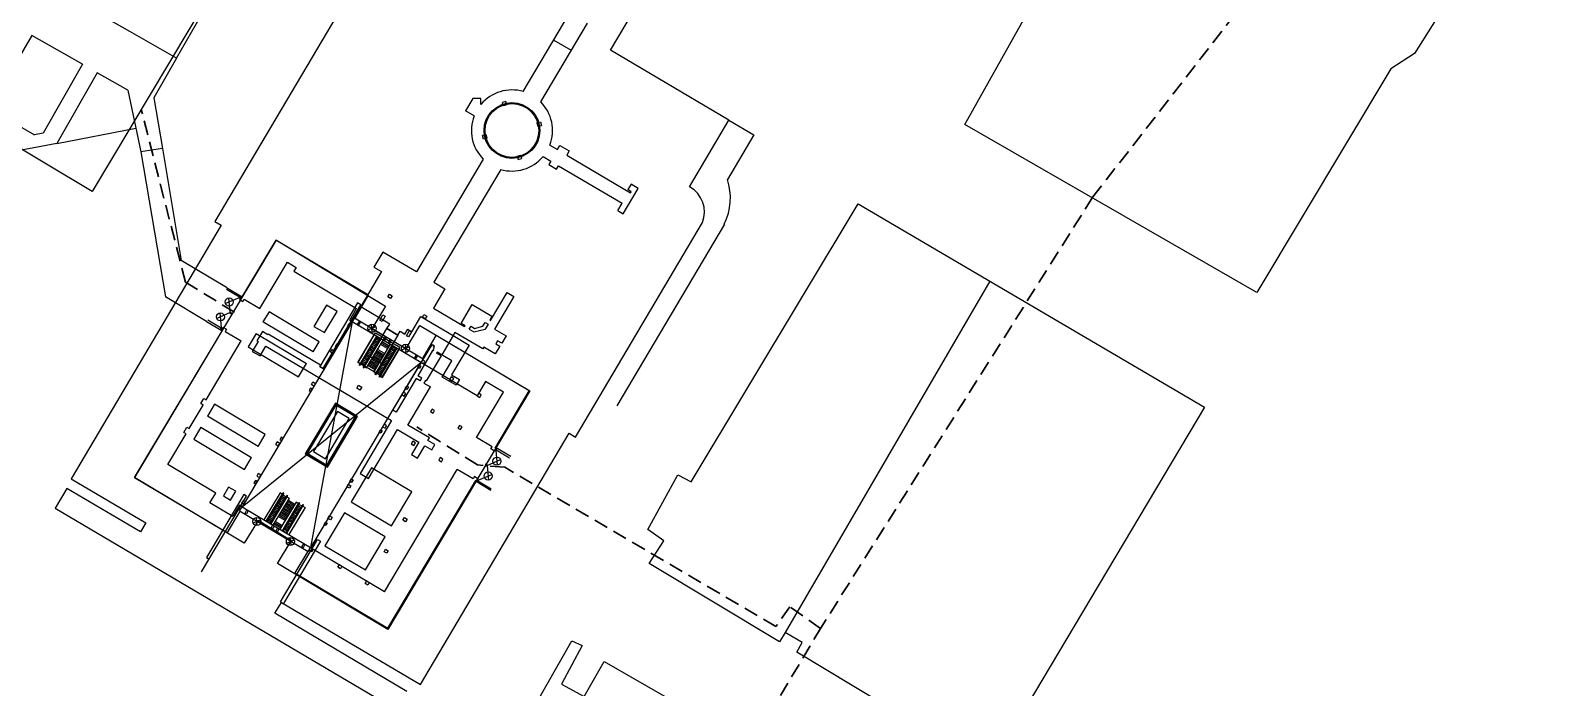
# Model space of a CAD drawing. Header units: inches. Extents: x 2320 to 12644, y -1199 to 8127.
# Drawn here: x 8343 to 10009, y 3852 to 4578 of the extents above; entities that cross this region are included whole.
import ezdxf

# ---------------------------------------------------------------- set-up
doc = ezdxf.new("R2010")
doc.units = ezdxf.units.IN
doc.header["$LTSCALE"] = 32
doc.header["$MEASUREMENT"] = 0
doc.linetypes.add('DASHED', pattern=[0.75, 0.5, -0.25])
for name, color, linetype in [('Buildings', 1, 'Continuous'), ('Floor Plan', 4, 'Continuous'), ('Underground', 3, 'Continuous')]:
    doc.layers.add(name, color=color, linetype=linetype)
doc.layers.add('Pathways', color=30, linetype='DASHED', lineweight=30)

msp = doc.modelspace()

# ---------------------------------------------------------------- linework, layer by layer
at = {"layer": 'Buildings'}
for p, q in [((8565.8, 4659.5), (8411.1, 4400.3)), ((9925.7, 4641.1), (9870.1, 4552.5)), ((9374.1, 4474.3), (9450.5, 4611)), ((8411.1, 4400.3), (8155.7, 4552.8)), ((9870.1, 4552.5), (9844.2, 4535.7)), ((9844.2, 4535.7), (9696.3, 4288.7)), ((9696.3, 4288.7), (9374.1, 4474.3)), ((9071.9, 4079.3), (9256.2, 4386.5)), ((9256.2, 4386.5), (9638.6, 4162.1)), ((8457.5, 4084.4), (8614.2, 4346.4)), ((8614.2, 4346.4), (8734.6, 4273.7)), ((9401.4, 4301.3), (9175.7, 3912.9)), ((8734.6, 4273.7), (8719.5, 4248.6)), ((8719.5, 4248.6), (8757.6, 4226.8)), ((8757.6, 4226.8), (8772.7, 4252.1)), ((8772.7, 4252.1), (8894, 4179.9)), ((8894, 4179.9), (8737.1, 3916.3)), ((9638.6, 4162.1), (9401.6, 3763.4)), ((8578.7, 4011.8), (8457.5, 4084.4)), ((9024.2, 4026.7), (9057.3, 4087.3)), ((9057.3, 4087.3), (9071.9, 4079.3)), ((8594.1, 4036.7), (8578.7, 4011.8)), ((8630.5, 4014.1), (8594.1, 4036.7)), ((9041.8, 4014.1), (9024.2, 4026.7)), ((8615.5, 3989.1), (8630.5, 4014.1)), ((9025.5, 3989.1), (9041.8, 4014.1)), ((8737.1, 3916.3), (8615.5, 3989.1)), ((9169.5, 3902.6), (9025.5, 3989.1)), ((9175.7, 3912.9), (9169.5, 3902.6)), ((9194.4, 3902), (9175.7, 3912.9)), ((9188.5, 3891.2), (9194.4, 3902)), ((9401.6, 3763.4), (9188.5, 3891.2))]:
    msp.add_line(p, q, dxfattribs=at)
msp.add_lwpolyline([(9128.3, 3793.4), (8888.8, 3393.5), (8751.9, 3475.4), (8823.6, 3595.3), (8778, 3622.6), (8799.6, 3662.6), (8847.4, 3636.7), (8866, 3671), (8822.4, 3696.9), (8940.2, 3903.8), (8951.5, 3898.8), (8928.9, 3856.1), (8954, 3842.3), (8976.1, 3880.8)], close=True, dxfattribs=at)
at = {"layer": 'Floor Plan'}
for p, q in [((8504, 4547.4), (8564.9, 4654)), ((8452.4, 4576.9), (8386.8, 4614.5)), ((8344.4, 4572.6), (8326.1, 4540.7)), ((8400.2, 4540.7), (8344.4, 4572.6)), ((8504, 4547.4), (8452.4, 4576.9)), ((8206.4, 4543.5), (8347.2, 4462.9)), ((8400.2, 4540.7), (8356.7, 4464.7)), ((8504, 4547.4), (8479, 4503.7)), ((8416.6, 4531.3), (8372, 4453.3)), ((8450.3, 4512), (8416.6, 4531.3)), ((8450.3, 4512), (8464.8, 4443.9)), ((8479, 4503.7), (8488.4, 4447.8)), ((8372, 4453.3), (8459.2, 4470)), ((8372, 4453.3), (8334.9, 4446.2)), ((8356.7, 4464.7), (8347.2, 4462.9)), ((8488.4, 4447.8), (8464.8, 4443.9)), ((8464.8, 4443.9), (8491.7, 4283.7)), ((8488.4, 4447.8), (8509.2, 4323.8)), ((8613.5, 4346.4), (8575.8, 4283)), ((8715.9, 4285.5), (8613.5, 4346.4)), ((8559.3, 4294), (8509.2, 4323.8)), ((8596.1, 4270.8), (8626.6, 4322)), ((8626.6, 4322), (8636.1, 4316.4)), ((8636.1, 4316.4), (8633.6, 4312.2)), ((8633.6, 4312.2), (8702.8, 4271)), ((8537.1, 4256.7), (8491.7, 4283.7)), ((8573.1, 4282.8), (8558.1, 4276.3)), ((8573.5, 4283.4), (8559, 4292.1)), ((8559.3, 4294), (8576.3, 4283.9)), ((8563.3, 4266.4), (8561.8, 4282.6)), ((8573.9, 4284.1), (8573.1, 4282.8)), ((8573.1, 4282.8), (8574.1, 4282.2)), ((8574.1, 4282.2), (8573.5, 4281)), ((8573.9, 4284.1), (8575.8, 4283)), ((8701.4, 4261), (8715.9, 4285.5)), ((8563.3, 4266.4), (8548.4, 4259.9)), ((8553.6, 4249.9), (8552.1, 4266.2)), ((8573.5, 4281), (8577.3, 4278.8)), ((8577.3, 4278.8), (8578.7, 4281.2)), ((8578.7, 4281.2), (8596.1, 4270.8)), ((8695.1, 4258.1), (8702.8, 4271)), ((8537.1, 4256.7), (8554.1, 4246.6)), ((8553.2, 4249.2), (8538.6, 4257.9)), ((8552.8, 4248.5), (8553.6, 4249.9)), ((8552.8, 4248.5), (8554.6, 4247.5)), ((8553.6, 4249.9), (8554.6, 4249.3)), ((8554.6, 4249.3), (8555.2, 4250.4)), ((8555.2, 4250.4), (8559, 4248.2)), ((8698, 4256.4), (8576.3, 4051.9)), ((8698, 4256.4), (8651.9, 4006.9)), ((8694.4, 4254.5), (8692.8, 4251.7)), ((8692.8, 4251.7), (8694.6, 4250.6)), ((8696.2, 4253.4), (8694.4, 4254.5)), ((8694.6, 4250.6), (8696.2, 4253.4)), ((8698, 4256.4), (8695.1, 4258.1)), ((8696.9, 4261), (8699.7, 4259.3)), ((8700.4, 4260.5), (8698, 4256.4)), ((8773.6, 4211.4), (8698, 4256.4)), ((8700.4, 4260.5), (8776.1, 4215.5)), ((8702, 4260.7), (8701.4, 4261)), ((8701.5, 4259.8), (8702, 4260.7)), ((8705.6, 4256.6), (8703.5, 4253.1)), ((8703.5, 4253.1), (8705, 4252.3)), ((8705, 4252.3), (8707.1, 4255.7)), ((8707.1, 4255.7), (8705.6, 4256.6)), ((8723.8, 4250.8), (8715.6, 4247.2)), ((8720.1, 4244.5), (8719.3, 4253.5)), ((8554.6, 4247.5), (8457.5, 4084.4)), ((8536.7, 4170.1), (8575.4, 4235.2)), ((8559, 4248.2), (8557.6, 4245.7)), ((8557.6, 4245.7), (8575.4, 4235.2)), ((8704, 4211.3), (8722.3, 4242)), ((8724.8, 4240.5), (8705.7, 4208.4)), ((8706.3, 4208), (8725.4, 4240.1)), ((8710, 4205.9), (8729.1, 4237.9)), ((8710.6, 4205.5), (8729.7, 4237.6)), ((8711.4, 4206.8), (8729.7, 4237.6)), ((8713.8, 4205.4), (8732.1, 4236.1)), ((8721.1, 4232.9), (8724.8, 4230.7)), ((8722, 4234.4), (8725.7, 4232.2)), ((8723, 4235.9), (8726.6, 4233.8)), ((8723.9, 4237.5), (8727.5, 4235.3)), ((8724.8, 4239), (8728.4, 4236.8)), ((8737.9, 4228), (8730, 4232.6)), ((8738.7, 4229.3), (8730.9, 4234)), ((8734.1, 4239.6), (8732, 4236.2)), ((8732, 4236.2), (8733.5, 4235.3)), ((8733.5, 4235.3), (8735.6, 4238.7)), ((8735.6, 4238.7), (8734.1, 4239.6)), ((8739.5, 4236.4), (8737.5, 4232.9)), ((8737.5, 4232.9), (8739, 4232.1)), ((8739, 4232.1), (8741, 4235.5)), ((8741, 4235.5), (8739.5, 4236.4)), ((8776.1, 4216.6), (8790.6, 4241)), ((8893.2, 4179.9), (8790.6, 4241)), ((8674, 4222.6), (8675.7, 4225.5)), ((8676.9, 4220.9), (8674, 4222.6)), ((8675.7, 4225.5), (8678.6, 4223.8)), ((8678.6, 4223.8), (8676.9, 4220.9)), ((8680.7, 4231.4), (8679.1, 4228.7)), ((8679.1, 4228.7), (8680.9, 4227.6)), ((8682.5, 4230.4), (8680.7, 4231.4)), ((8680.9, 4227.6), (8682.5, 4230.4)), ((8711.1, 4216), (8714.7, 4213.8)), ((8712, 4217.5), (8715.6, 4215.3)), ((8712.9, 4219), (8716.5, 4216.9)), ((8713.8, 4220.6), (8717.4, 4218.4)), ((8714.7, 4222.1), (8718.4, 4219.9)), ((8715.6, 4223.6), (8719.3, 4221.5)), ((8716.6, 4225.2), (8720.2, 4223)), ((8717.5, 4226.7), (8721.1, 4224.5)), ((8718.4, 4228.2), (8722, 4226.1)), ((8719.3, 4229.8), (8722.9, 4227.6)), ((8720.2, 4231.3), (8723.8, 4229.2)), ((8728, 4211.4), (8720.2, 4216.1)), ((8728.8, 4212.8), (8721, 4217.4)), ((8721.7, 4200.7), (8740, 4231.5)), ((8729.6, 4214.2), (8721.8, 4218.8)), ((8730.5, 4215.5), (8722.6, 4220.2)), ((8723.2, 4198), (8742.3, 4230)), ((8731.3, 4216.9), (8723.5, 4221.6)), ((8723.9, 4197.6), (8743, 4229.7)), ((8724, 4199.3), (8742.3, 4230)), ((8732.1, 4218.3), (8724.3, 4223)), ((8732.9, 4219.7), (8725.1, 4224.3)), ((8733.8, 4221.1), (8725.9, 4225.7)), ((8727.5, 4195.4), (8746.6, 4227.5)), ((8747.3, 4227.1), (8728.2, 4195)), ((8737, 4226.6), (8729.2, 4231.2)), ((8731.5, 4194.9), (8749.8, 4225.6)), ((8738.7, 4214.1), (8735, 4216.3)), ((8739.6, 4215.6), (8735.9, 4217.8)), ((8740.5, 4217.2), (8736.9, 4219.3)), ((8741.4, 4218.7), (8737.8, 4220.9)), ((8742.3, 4220.2), (8738.7, 4222.4)), ((8743.2, 4221.8), (8739.6, 4223.9)), ((8744.2, 4223.3), (8740.5, 4225.5)), ((8745.1, 4224.9), (8741.4, 4227)), ((8746, 4226.4), (8742.3, 4228.6)), ((8752.7, 4225.2), (8760.9, 4228.7)), ((8756.4, 4231.4), (8757.2, 4222.5)), ((8768.3, 4219.2), (8766.3, 4215.8)), ((8766.3, 4215.8), (8767.7, 4214.9)), ((8767.7, 4214.9), (8769.8, 4218.4)), ((8769.8, 4218.4), (8768.3, 4219.2)), ((8776.1, 4215.5), (8773.6, 4211.4)), ((8775, 4216.1), (8775.5, 4216.9)), ((8775.5, 4216.9), (8776.1, 4216.6)), ((8576.3, 4051.9), (8773.6, 4211.4)), ((8773.6, 4211.4), (8651.7, 4006.6)), ((8706.5, 4209.8), (8704, 4211.3)), ((8706.3, 4208), (8705.7, 4208.4)), ((8707.4, 4209.8), (8711, 4207.6)), ((8708.3, 4211.3), (8712, 4209.2)), ((8709.2, 4212.9), (8712.9, 4210.7)), ((8710, 4205.9), (8710.6, 4205.5)), ((8710.1, 4214.4), (8713.8, 4212.3)), ((8711.4, 4206.8), (8713.8, 4205.4)), ((8723.1, 4203.1), (8715.2, 4207.8)), ((8723.9, 4204.5), (8716.1, 4209.2)), ((8724.7, 4205.9), (8716.9, 4210.5)), ((8725.5, 4207.3), (8717.7, 4211.9)), ((8726.4, 4208.6), (8718.5, 4213.3)), ((8727.2, 4210), (8719.4, 4214.7)), ((8724, 4199.3), (8721.7, 4200.7)), ((8728.6, 4197.2), (8725, 4199.4)), ((8729.5, 4198.7), (8725.9, 4200.9)), ((8730.4, 4200.3), (8726.8, 4202.4)), ((8731.3, 4201.8), (8727.7, 4204)), ((8732.3, 4203.3), (8728.6, 4205.5)), ((8733.2, 4204.9), (8729.5, 4207)), ((8734.1, 4206.4), (8730.5, 4208.6)), ((8735, 4207.9), (8731.4, 4210.1)), ((8735.9, 4209.5), (8732.3, 4211.7)), ((8736.8, 4211), (8733.2, 4213.2)), ((8737.7, 4212.6), (8734.1, 4214.7)), ((8770.2, 4205.6), (8771.8, 4208.4)), ((8772, 4204.5), (8770.2, 4205.6)), ((8771.8, 4208.4), (8773.6, 4207.3)), ((8773.6, 4207.3), (8772, 4204.5)), ((8835.7, 4174.5), (8773.6, 4211.4)), ((8773.6, 4211.4), (8776.5, 4209.7)), ((8778.2, 4212.6), (8775.4, 4214.3)), ((8776.5, 4209.7), (8778.2, 4212.6)), ((8651.9, 4183.1), (8650.3, 4180.3)), ((8653.7, 4182), (8651.9, 4183.1)), ((8652.1, 4179.2), (8653.7, 4182)), ((8652.8, 4187.1), (8654.5, 4189.9)), ((8655.7, 4185.3), (8652.8, 4187.1)), ((8654.5, 4189.9), (8657.4, 4188.2)), ((8657.4, 4188.2), (8655.7, 4185.3)), ((8723.9, 4197.6), (8723.2, 4198)), ((8727.5, 4195.4), (8728.2, 4195)), ((8729, 4196.4), (8731.5, 4194.9)), ((8756.5, 4182.6), (8758.1, 4185.3)), ((8758.3, 4181.5), (8756.5, 4182.6)), ((8758.1, 4185.3), (8759.9, 4184.3)), ((8759.9, 4184.3), (8758.3, 4181.5)), ((8807.1, 4195.4), (8805.4, 4192.5)), ((8805.4, 4192.5), (8808.3, 4190.8)), ((8810, 4193.7), (8807.1, 4195.4)), ((8808.3, 4190.8), (8810, 4193.7)), ((8845.1, 4190.2), (8835.7, 4174.5)), ((8864.8, 4178.5), (8845.1, 4190.2)), ((8530.7, 4165.9), (8534.1, 4171.6)), ((8533.5, 4164.3), (8530.7, 4165.9)), ((8534.1, 4171.6), (8536.7, 4170.1)), ((8650.3, 4180.3), (8652.1, 4179.2)), ((8754.2, 4178.7), (8752.5, 4175.9)), ((8752.5, 4175.9), (8755.4, 4174.2)), ((8757.1, 4177), (8754.2, 4178.7)), ((8755.4, 4174.2), (8757.1, 4177)), ((8837.4, 4177.4), (8835.7, 4174.5)), ((8835.7, 4174.5), (8838.6, 4172.8)), ((8840.3, 4175.6), (8837.4, 4177.4)), ((8838.6, 4172.8), (8840.3, 4175.6)), ((8855.5, 4116.5), (8893.2, 4179.9)), ((8855.6, 4163.1), (8864.8, 4178.5)), ((8518.1, 4138.3), (8533.5, 4164.3)), ((8786, 4159.8), (8784.2, 4157)), ((8784.2, 4157), (8787.1, 4155.3)), ((8788.8, 4158.1), (8786, 4159.8)), ((8787.1, 4155.3), (8788.8, 4158.1)), ((8835.1, 4128.6), (8855.6, 4163.1)), ((8494.5, 4098.6), (8514.7, 4132.5)), ((8512, 4134.1), (8515.4, 4139.9)), ((8514.7, 4132.5), (8512, 4134.1)), ((8515.4, 4139.9), (8518.1, 4138.3)), ((8727.7, 4134.2), (8729.3, 4137)), ((8729.5, 4133.2), (8727.7, 4134.2)), ((8729.3, 4137), (8731.1, 4135.9)), ((8731.1, 4135.9), (8729.5, 4133.2)), ((8733, 4143.2), (8731.3, 4140.3)), ((8731.3, 4140.3), (8734.2, 4138.6)), ((8735.9, 4141.5), (8733, 4143.2)), ((8734.2, 4138.6), (8735.9, 4141.5)), ((8816.2, 4141.8), (8814.5, 4138.9)), ((8814.5, 4138.9), (8817.4, 4137.2)), ((8819.1, 4140.1), (8816.2, 4141.8)), ((8817.4, 4137.2), (8819.1, 4140.1)), ((8615.1, 4123.6), (8613.4, 4120.8)), ((8613.4, 4120.8), (8616.3, 4119.1)), ((8618, 4121.9), (8615.1, 4123.6)), ((8616.3, 4119.1), (8618, 4121.9)), ((8619.6, 4128.8), (8618, 4126)), ((8618, 4126), (8619.8, 4125)), ((8621.4, 4127.7), (8619.6, 4128.8)), ((8619.8, 4125), (8621.4, 4127.7)), ((8764.8, 4124.3), (8763.1, 4121.4)), ((8763.1, 4121.4), (8766, 4119.7)), ((8767.7, 4122.6), (8764.8, 4124.3)), ((8766, 4119.7), (8767.7, 4122.6)), ((8852.5, 4118.3), (8835.1, 4128.6)), ((8851, 4115.8), (8852.5, 4118.3)), ((8854.8, 4113.5), (8851, 4115.8)), ((8857.3, 4115.4), (8855.5, 4116.5)), ((8873, 4107.3), (8856, 4117.4)), ((8857.3, 4115.4), (8856.5, 4114.1)), ((8547.4, 4067.1), (8494.5, 4098.6)), ((8795.1, 4106.3), (8793.4, 4103.4)), ((8793.4, 4103.4), (8796.3, 4101.7)), ((8798, 4104.6), (8795.1, 4106.3)), ((8796.3, 4101.7), (8798, 4104.6)), ((8846.8, 4097.6), (8861.7, 4104)), ((8855.5, 4114.7), (8854.8, 4113.5)), ((8856.5, 4114.1), (8855.5, 4114.7)), ((8856.5, 4114.1), (8858, 4097.8)), ((8856.9, 4114.8), (8871.5, 4106.1)), ((8457.5, 4084.4), (8559.9, 4023.4)), ((8594.3, 4088.7), (8592.6, 4085.8)), ((8592.6, 4085.8), (8595.5, 4084.1)), ((8597.2, 4087), (8594.3, 4088.7)), ((8595.5, 4084.1), (8597.2, 4087)), ((8695.4, 4079.9), (8697, 4082.7)), ((8719.3, 4095), (8696.8, 4057.2)), ((8697, 4082.7), (8698.8, 4081.6)), ((8698.8, 4081.6), (8697.2, 4078.9)), ((8763.8, 4068.5), (8719.3, 4095)), ((8733.5, 3958), (8813.9, 4093.1)), ((8831.4, 4082.8), (8813.9, 4093.1)), ((8832.8, 4085.2), (8831.4, 4082.8)), ((8836.6, 4082.9), (8832.8, 4085.2)), ((8836, 4081.8), (8836.6, 4082.9)), ((8837, 4081.2), (8836, 4081.8)), ((8837, 4081.2), (8852, 4087.7)), ((8846.8, 4097.6), (8848.3, 4081.4)), ((8540.9, 4056.2), (8547.4, 4067.1)), ((8591.2, 4081), (8589.5, 4078.3)), ((8589.5, 4078.3), (8591.3, 4077.2)), ((8593, 4080), (8591.2, 4081)), ((8591.3, 4077.2), (8593, 4080)), ((8618.3, 4067.4), (8600.5, 4037.5)), ((8603.1, 4036), (8621.7, 4067.3)), ((8622.3, 4066.9), (8603.7, 4035.6)), ((8620.9, 4065.9), (8618.3, 4067.4)), ((8621.3, 4065.1), (8624.9, 4062.9)), ((8622.3, 4066.9), (8621.7, 4067.3)), ((8691.9, 4074), (8693.6, 4076.9)), ((8694.8, 4072.3), (8691.9, 4074)), ((8693.6, 4076.9), (8696.5, 4075.2)), ((8696.5, 4075.2), (8694.8, 4072.3)), ((8697.2, 4078.9), (8695.4, 4079.9)), ((8737.2, 3917.8), (8834.3, 4080.9)), ((8741.3, 4030.7), (8763.8, 4068.5)), ((8850.8, 4070), (8833.8, 4080.1)), ((8836.1, 4079.9), (8834.3, 4080.9)), ((8836.1, 4079.9), (8837, 4081.2)), ((8836.6, 4080.5), (8851.1, 4071.9)), ((8566, 4041.2), (8540.9, 4056.2)), ((8571.7, 4050.8), (8566, 4041.2)), ((8573.4, 4053.6), (8571.7, 4050.8)), ((8571.7, 4050.8), (8574.6, 4049.1)), ((8576.3, 4051.9), (8573.4, 4053.6)), ((8573.7, 4047.6), (8576.3, 4051.9)), ((8576.2, 4055.9), (8577.8, 4058.6)), ((8578, 4054.8), (8576.2, 4055.9)), ((8576.3, 4051.9), (8733.7, 3958.3)), ((8577.8, 4058.6), (8579.6, 4057.6)), ((8579.6, 4057.6), (8578, 4054.8)), ((8579.6, 4044.9), (8581.6, 4048.4)), ((8581.6, 4048.4), (8583.1, 4047.5)), ((8626, 4064.7), (8607.3, 4033.4)), ((8626.6, 4064.3), (8608, 4033.1)), ((8625.8, 4063), (8608, 4033.1)), ((8628.2, 4061.5), (8610.4, 4031.6)), ((8612.1, 4049.7), (8615.7, 4047.5)), ((8613, 4051.3), (8616.7, 4049.1)), ((8613.9, 4052.8), (8617.6, 4050.6)), ((8614.9, 4054.3), (8618.5, 4052.2)), ((8615.8, 4055.9), (8619.4, 4053.7)), ((8616.7, 4057.4), (8620.3, 4055.2)), ((8617.6, 4058.9), (8621.2, 4056.8)), ((8636, 4056.9), (8618.2, 4027)), ((8618.5, 4060.5), (8622.1, 4058.3)), ((8619.4, 4062), (8623.1, 4059.8)), ((8620.3, 4063.5), (8624, 4061.4)), ((8639.2, 4056.8), (8620.6, 4025.5)), ((8638.4, 4055.5), (8620.6, 4025.5)), ((8628.9, 4044.8), (8621, 4049.5)), ((8639.9, 4056.4), (8621.3, 4025.2)), ((8629.7, 4046.2), (8621.8, 4050.9)), ((8630.5, 4047.6), (8622.7, 4052.3)), ((8631.3, 4049), (8623.5, 4053.6)), ((8632.1, 4050.4), (8624.3, 4055)), ((8643.5, 4054.3), (8624.9, 4023)), ((8633, 4051.7), (8625.1, 4056.4)), ((8625.6, 4022.6), (8644.2, 4053.9)), ((8625.8, 4063), (8628.2, 4061.5)), ((8626, 4064.7), (8626.6, 4064.3)), ((8633.8, 4053.1), (8626, 4057.8)), ((8634.6, 4054.5), (8626.8, 4059.2)), ((8645.9, 4051), (8628.1, 4021.1)), ((8638.8, 4046.3), (8635.2, 4048.5)), ((8638.4, 4055.5), (8636, 4056.9)), ((8639.7, 4047.9), (8636.1, 4050)), ((8640.6, 4049.4), (8637, 4051.6)), ((8641.5, 4050.9), (8637.9, 4053.1)), ((8642.5, 4052.5), (8638.8, 4054.6)), ((8639.9, 4056.4), (8639.2, 4056.8)), ((8643.4, 4052.5), (8645.9, 4051)), ((8643.5, 4054.3), (8644.2, 4053.9)), ((8696.8, 4057.2), (8741.3, 4030.7)), ((8573.7, 4046.5), (8559.9, 4023.4)), ((8573.7, 4047.6), (8649.3, 4002.6)), ((8574.3, 4046.1), (8573.7, 4046.5)), ((8574.8, 4047), (8574.3, 4046.1)), ((8581.1, 4044), (8579.6, 4044.9)), ((8583.1, 4047.5), (8581.1, 4044)), ((8596.8, 4037.4), (8588.5, 4033.8)), ((8593.1, 4031.1), (8592.2, 4040)), ((8603.9, 4035.9), (8607.5, 4033.7)), ((8604.8, 4037.4), (8608.4, 4035.3)), ((8605.7, 4039), (8609.3, 4036.8)), ((8606.6, 4040.5), (8610.3, 4038.3)), ((8607.5, 4042), (8611.2, 4039.9)), ((8608.4, 4043.6), (8612.1, 4041.4)), ((8609.4, 4045.1), (8613, 4042.9)), ((8610.3, 4046.6), (8613.9, 4044.5)), ((8611.2, 4048.2), (8614.8, 4046)), ((8619, 4028.3), (8611.2, 4032.9)), ((8619.8, 4029.7), (8612, 4034.3)), ((8620.6, 4031), (8612.8, 4035.7)), ((8623.9, 4036.6), (8616.1, 4041.2)), ((8624.7, 4037.9), (8616.9, 4042.6)), ((8625.6, 4039.3), (8617.7, 4044)), ((8626.4, 4040.7), (8618.6, 4045.4)), ((8627.2, 4042.1), (8619.4, 4046.7)), ((8628, 4043.5), (8620.2, 4048.1)), ((8629.6, 4030.9), (8626, 4033.1)), ((8630.6, 4032.5), (8626.9, 4034.7)), ((8631.5, 4034), (8627.8, 4036.2)), ((8632.4, 4035.6), (8628.8, 4037.7)), ((8633.3, 4037.1), (8629.7, 4039.3)), ((8634.2, 4038.6), (8630.6, 4040.8)), ((8635.1, 4040.2), (8631.5, 4042.3)), ((8636, 4041.7), (8632.4, 4043.9)), ((8637, 4043.2), (8633.3, 4045.4)), ((8637.9, 4044.8), (8634.2, 4046.9)), ((8667, 4032.2), (8668.6, 4035)), ((8668.8, 4031.1), (8667, 4032.2)), ((8689.5, 4045.3), (8667.8, 4008.8)), ((8668.6, 4035), (8670.4, 4033.9)), ((8670.4, 4033.9), (8668.8, 4031.1)), ((8671.1, 4039.1), (8672.8, 4042)), ((8674, 4037.4), (8671.1, 4039.1)), ((8672.8, 4042), (8675.7, 4040.3)), ((8675.7, 4040.3), (8674, 4037.4)), ((8734.1, 4018.7), (8689.5, 4045.3)), ((8753.9, 4037.1), (8755.6, 4040)), ((8756.8, 4035.4), (8753.9, 4037.1)), ((8755.6, 4040), (8758.5, 4038.3)), ((8758.5, 4038.3), (8756.8, 4035.4)), ((8608.1, 4027.9), (8610.1, 4031.4)), ((8609.6, 4027.1), (8608.1, 4027.9)), ((8611.6, 4030.5), (8609.6, 4027.1)), ((8610.1, 4031.4), (8611.6, 4030.5)), ((8613.5, 4024.7), (8615.6, 4028.1)), ((8615, 4023.8), (8613.5, 4024.7)), ((8617.1, 4027.3), (8615, 4023.8)), ((8615.6, 4028.1), (8617.1, 4027.3)), ((8625.1, 4023.3), (8621.4, 4025.4)), ((8626, 4024.8), (8622.3, 4027)), ((8626.9, 4026.3), (8623.3, 4028.5)), ((8627.8, 4027.9), (8624.2, 4030)), ((8628.7, 4029.4), (8625.1, 4031.6)), ((8625.6, 4011.7), (8633.9, 4015.3)), ((8629.3, 4018), (8630.2, 4009)), ((8712.4, 3982.2), (8734.1, 4018.7)), ((8648.4, 4002), (8634.6, 3978.9)), ((8642.3, 4007.6), (8644.4, 4011)), ((8643.8, 4006.7), (8642.3, 4007.6)), ((8645.8, 4010.1), (8643.8, 4006.7)), ((8644.4, 4011), (8645.8, 4010.1)), ((8648.3, 4003.2), (8647.8, 4002.4)), ((8647.8, 4002.4), (8648.4, 4002)), ((8649.3, 4002.6), (8651.9, 4006.9)), ((8653.1, 4002.3), (8650.2, 4004)), ((8651.9, 4006.9), (8654.8, 4005.2)), ((8654.8, 4005.2), (8653.1, 4002.3)), ((8655.3, 4012.5), (8653.6, 4009.8)), ((8653.6, 4009.8), (8655.4, 4008.7)), ((8657.1, 4011.5), (8655.3, 4012.5)), ((8655.4, 4008.7), (8657.1, 4011.5)), ((8667.8, 4008.8), (8712.4, 3982.2)), ((8733.1, 4002.2), (8734.8, 4005.1)), ((8736, 4000.5), (8733.1, 4002.2)), ((8734.8, 4005.1), (8737.7, 4003.4)), ((8737.7, 4003.4), (8736, 4000.5)), ((8682, 3985.1), (8683.7, 3988)), ((8684.8, 3983.4), (8682, 3985.1)), ((8683.7, 3988), (8686.5, 3986.3)), ((8686.5, 3986.3), (8684.8, 3983.4)), ((8634.6, 3978.9), (8737.2, 3917.8)), ((8712.2, 3967.1), (8714, 3970)), ((8715.1, 3965.4), (8712.2, 3967.1)), ((8714, 3970), (8716.8, 3968.3)), ((8716.8, 3968.3), (8715.1, 3965.4))]:
    msp.add_line(p, q, dxfattribs=at)
for points in [[(8563, 4265.9), (8563.5, 4266.8), (8565.4, 4265.6), (8564.9, 4264.8)], [(8667.4, 4244.3), (8681.4, 4267.8), (8669.7, 4274.7), (8655.7, 4251.2)], [(8670.6, 4095.8), (8703.9, 4151.8), (8679.3, 4166.5), (8645.9, 4110.5)], [(8670.3, 4096.9), (8702.8, 4151.5), (8679.5, 4165.4), (8647, 4110.8)], [(8670, 4098), (8701.7, 4151.2), (8679.8, 4164.3), (8648.1, 4111)], [(8668.3, 4105), (8694.7, 4149.5), (8681.6, 4157.3), (8655.1, 4112.8)], [(8846.5, 4097.2), (8847, 4098), (8845.1, 4099.1), (8844.6, 4098.3)], [(8563.5, 4059.3), (8569.3, 4069), (8561.5, 4073.7), (8555.7, 4064)]]:
    msp.add_lwpolyline(points, close=True, dxfattribs=at)
for points in [[(8655, 4223.1), (8661.6, 4234.3), (8606.1, 4267.4), (8599.4, 4256.2)], [(8655, 4223.1), (8599.4, 4256.2)], [(8591.8, 4243.4), (8583, 4228.6), (8638.5, 4195.5), (8647.3, 4210.3)], [(8591.8, 4243.4), (8647.3, 4210.3)], [(8594.2, 4118.6), (8602, 4131.7), (8546, 4165.1), (8538.2, 4151.9)], [(8594.2, 4118.6), (8538.2, 4151.9)], [(8530.9, 4139.7), (8523.1, 4126.6), (8579.1, 4093.2), (8586.9, 4106.4)], [(8530.9, 4139.7), (8586.9, 4106.4)]]:
    msp.add_lwpolyline(points, dxfattribs=at)
for centre in [(8562.2, 4278.1), (8552.5, 4261.7), (8719.7, 4249), (8756.8, 4226.9), (8857.6, 4102.3), (8847.9, 4085.9), (8592.7, 4035.6), (8629.7, 4013.5)]:
    msp.add_circle(centre, 4.48, dxfattribs=at)
at = {"layer": 'Pathways'}
for p, q in [((8513.9, 4300), (8465.1, 4490.8)), ((8568.1, 4266.8), (8513.9, 4300))]:
    msp.add_line(p, q, dxfattribs=at)
for points in [[(10008.5, 5241.7), (9948.3, 5136.3), (9974.6, 5041), (9862.2, 4848.4), (9775.3, 4728.8), (9515.4, 4394.3), (9214.8, 3917.6)], [(8198.4, 3310.4), (8337.1, 3226.7), (8378.5, 3294.4), (8426.8, 3264.3), (8543.4, 3233.6), (8638, 3184.1), (8665.6, 3177.8), (8678.2, 3176.5), (8699.5, 3177.8), (8727.1, 3184.1), (8747.1, 3192.8), (8772.2, 3211.7), (8793.5, 3239.2), (8842.4, 3212.9), (8871.3, 3261.8), (8899.5, 3390.3), (9214.8, 3917.6), (9181, 3941.4), (9165.5, 3919.5), (8866.2, 4095.6), (8836.1, 4098.1), (8769.1, 4140.1)]]:
    msp.add_lwpolyline(points, dxfattribs=at)
at = {"layer": 'Underground'}
for p, q in [((8742.1, 4698.1), (8546.3, 4367.1)), ((8982.9, 4556.3), (9038, 4649.5)), ((8886.7, 4510.7), (8938.1, 4597.6)), ((8905.9, 4499.3), (8957.4, 4586.2)), ((8920.3, 4567.5), (8939.6, 4556.2)), ((9113.7, 4478.9), (8982.9, 4556.3)), ((8831.2, 4502.8), (8823.1, 4489.3)), ((8839.9, 4503), (8831.2, 4502.8)), ((8840, 4496.5), (8839.9, 4503)), ((8867.4, 4499.8), (8863.6, 4498.7)), ((8864.6, 4494.9), (8863.6, 4498.7)), ((8868.5, 4495.9), (8867.4, 4499.8)), ((8832.4, 4483.8), (8823.1, 4489.3)), ((8850.5, 4487.2), (8851.3, 4486.5)), ((8868.5, 4495.9), (8864.6, 4494.9)), ((8845.6, 4479), (8846.6, 4478.6)), ((8901.8, 4476.2), (8905.7, 4477.2)), ((8901.8, 4476.2), (8902.7, 4472.3)), ((8902.7, 4472.3), (8906.7, 4473.3)), ((8905.7, 4477.2), (8906.7, 4473.3)), ((9070.2, 4405.4), (9113.7, 4478.9)), ((9113.7, 4478.9), (9141, 4462.7)), ((8845.8, 4462.9), (8841.8, 4462)), ((8842.8, 4458.1), (8841.8, 4462)), ((8846.7, 4459), (8842.8, 4458.1)), ((8846.7, 4459), (8845.8, 4462.9)), ((8898, 4448), (8897.2, 4448.7)), ((8902.9, 4456.2), (8901.8, 4456.7)), ((8916, 4451.5), (8924.6, 4446.5)), ((8924.6, 4446.5), (8927.2, 4451)), ((8927.2, 4451), (8937.3, 4445)), ((9141, 4462.7), (9112, 4413.6)), ((8842.5, 4436), (8768.8, 4311.3)), ((8880, 4439.3), (8883.9, 4440.4)), ((8880, 4439.3), (8881, 4435.5)), ((8881, 4435.5), (8884.9, 4436.5)), ((8883.9, 4440.4), (8884.9, 4436.5)), ((8908.5, 4438.8), (8917.1, 4433.7)), ((8917.1, 4433.7), (8914.8, 4430)), ((8937.3, 4445), (8934.7, 4440.5)), ((8934.7, 4440.5), (9005.1, 4398.8)), ((8861.8, 4424.6), (8788.1, 4300)), ((8914.8, 4430), (8923.3, 4425)), ((8923.3, 4425), (8925.5, 4428.7)), ((8925.5, 4428.7), (8995.7, 4387.2)), ((8996.9, 4375.5), (9013.5, 4403.7)), ((9005.6, 4408.4), (9002, 4402.3)), ((9005.8, 4400), (9002, 4402.3)), ((9005.1, 4398.8), (9005.8, 4400)), ((9013.5, 4403.7), (9005.6, 4408.4)), ((8990.9, 4379.1), (8995.7, 4387.2)), ((8546.3, 4367.1), (8553.4, 4362.9)), ((8944.3, 4128.9), (9084.4, 4365.8)), ((8990.9, 4379.1), (8996.9, 4375.5)), ((8553.4, 4362.9), (8387.8, 4082.8)), ((9108.6, 4364.2), (8989.9, 4163.5)), ((8731.7, 4333.3), (8721.9, 4316.7)), ((8768.8, 4311.3), (8731.7, 4333.3)), ((8721.9, 4316.7), (8730.3, 4311.7)), ((8730.3, 4311.7), (8707.4, 4273)), ((8788.1, 4300), (8800.3, 4292.8)), ((8800.3, 4292.8), (8787.7, 4271.4)), ((8850.4, 4257.6), (8868.9, 4288.7)), ((8876.4, 4284.3), (8855.1, 4248.3)), ((8868.9, 4288.7), (8876.4, 4284.3)), ((8707.4, 4273), (8666.6, 4204.1)), ((8739.3, 4253.8), (8707.3, 4272.8)), ((8787.7, 4271.4), (8821.9, 4251.1)), ((8818.1, 4254.5), (8830.3, 4275.2)), ((8830.3, 4275.2), (8852.1, 4262.4)), ((8736.2, 4248.7), (8739.3, 4253.8)), ((8748.2, 4241.6), (8736.2, 4248.7)), ((8763.8, 4245.3), (8773.7, 4262.1)), ((8773.7, 4262.1), (8809.3, 4241.1)), ((8822.4, 4251.9), (8818.1, 4254.5)), ((8821.9, 4251.1), (8822.4, 4251.9)), ((8827.1, 4248.1), (8829, 4251.3)), ((8829, 4251.3), (8833, 4248.9)), ((8833, 4248.9), (8842.2, 4251.3)), ((8842.2, 4251.3), (8844.7, 4255.5)), ((8844.7, 4255.5), (8848.1, 4253.6)), ((8848.1, 4253.6), (8844.8, 4248.1)), ((8852.1, 4262.4), (8849.6, 4258.1)), ((8849.6, 4258.1), (8850.4, 4257.6)), ((8855.1, 4248.3), (8867.7, 4240.8)), ((8594, 4234.5), (8587.6, 4223.6)), ((8598.8, 4245.4), (8592.7, 4235.2)), ((8592.7, 4235.2), (8594, 4234.5)), ((8604.7, 4241.8), (8598.8, 4245.4)), ((8605.2, 4242.7), (8604.7, 4241.8)), ((8663, 4208.5), (8605.2, 4242.7)), ((8748.2, 4241.6), (8750.7, 4245.8)), ((8750.7, 4245.8), (8756, 4242.6)), ((8756, 4242.6), (8759.2, 4248)), ((8759.2, 4248), (8763.8, 4245.3)), ((8809.3, 4241.1), (8796.7, 4219.8)), ((8811.3, 4244.5), (8809.3, 4241.1)), ((8809.3, 4241.1), (8827.1, 4230.6)), ((8842.1, 4226.3), (8811.3, 4244.5)), ((8827.1, 4248.1), (8832.2, 4245.1)), ((8832.2, 4245.1), (8844.8, 4248.1)), ((8858.3, 4235.3), (8856.3, 4231.9)), ((8856.3, 4231.9), (8860.8, 4229.2)), ((8862.9, 4232.7), (8858.3, 4235.3)), ((8867.7, 4240.8), (8862.9, 4232.7)), ((8587.6, 4223.6), (8596.3, 4218.5)), ((8596.3, 4218.5), (8602.6, 4229.2)), ((8602.6, 4229.2), (8741.4, 4147.2)), ((8796.1, 4218.8), (8779.7, 4191.1)), ((8787.3, 4224), (8786.6, 4224.4)), ((8787.9, 4225), (8787.2, 4225.4)), ((8787.6, 4227.9), (8788.8, 4229.8)), ((8796.1, 4218.8), (8791.1, 4221.7)), ((8807.9, 4213.2), (8791.7, 4222.7)), ((8827.1, 4230.6), (8807.6, 4197.6)), ((8843.2, 4228.2), (8842.1, 4226.3)), ((8855.8, 4220.7), (8843.2, 4228.2)), ((8860.8, 4229.2), (8855.8, 4220.7)), ((8662, 4206.8), (8663, 4208.5)), ((8666.6, 4204.1), (8662, 4206.8)), ((8797.3, 4195.2), (8807.9, 4213.2)), ((8759.2, 4142.1), (8784.2, 4184.4)), ((8773, 4191), (8768.5, 4193.7)), ((8774.8, 4194), (8770.2, 4196.7)), ((8773, 4191), (8774.8, 4194)), ((8778.9, 4191.5), (8777.1, 4188.6)), ((8777.1, 4188.6), (8784.2, 4184.4)), ((8779.7, 4191.1), (8778.9, 4191.5)), ((8812.6, 4186.2), (8797.3, 4195.2)), ((8807.6, 4197.6), (8816.3, 4192.4)), ((8816.3, 4192.4), (8812.6, 4186.2)), ((8741.4, 4147.2), (8706.7, 4088.5)), ((8715.9, 4083.1), (8747.9, 4137.2)), ((8747.9, 4137.2), (8771.3, 4123.3)), ((8783.1, 4128), (8759.2, 4142.1)), ((8773.1, 3855.7), (8937.2, 4133.2)), ((8937.2, 4133.2), (8944.3, 4128.9)), ((8771.3, 4123.3), (8763.3, 4109.7)), ((8770, 4105.7), (8778, 4119.3)), ((8778, 4119.3), (8785.6, 4114.9)), ((8781.4, 4125.1), (8783.1, 4128)), ((8789, 4120.6), (8781.4, 4125.1)), ((8785.6, 4114.9), (8789, 4120.6)), ((8763.3, 4109.7), (8770, 4105.7)), ((8387.8, 4082.8), (8470, 4034.2)), ((8706.7, 4088.5), (8715.9, 4083.1)), ((8383, 4072.1), (8370.1, 4050.3)), ((8464.1, 4024.1), (8383, 4072.1)), ((8578.4, 4065.4), (8537.2, 3995.8)), ((8581.1, 4063.8), (8578.4, 4065.4)), ((8370.1, 4050.3), (8746.4, 3827.9)), ((8531.6, 3980.2), (8581.1, 4063.8)), ((8470, 4034.2), (8464.1, 4024.1)), ((8618.8, 3946.9), (8659.6, 4015.8)), ((8659.6, 4015.8), (8662.8, 4013.9)), ((8662.8, 4013.9), (8622, 3945)), ((8537.2, 3995.8), (8539.9, 3994.2)), ((8612.6, 3934.2), (8619.8, 3946.3)), ((8758.3, 3848), (8612.6, 3934.2)), ((8619.8, 3946.3), (8618.8, 3946.9)), ((8619.8, 3946.3), (8773.1, 3855.7))]:
    msp.add_line(p, q, dxfattribs=at)
for points in [[(8737.2, 4283.8), (8738.9, 4286.8), (8741.9, 4285), (8740.1, 4282)], [(8703.6, 4277.1), (8662, 4206.8), (8665.7, 4204.6), (8707.3, 4274.9)], [(8748.2, 4241.6), (8729.7, 4210.3), (8717.8, 4217.4), (8736.2, 4248.7)], [(8734.4, 4262.4), (8731, 4256.6), (8728.4, 4258.1), (8731.8, 4263.9)], [(8775.3, 4261.2), (8777.1, 4264.2), (8780.1, 4262.5), (8778.3, 4259.4)], [(8750.3, 4228.4), (8731, 4195.7), (8704.4, 4211.4), (8723.7, 4244.1)], [(8763.2, 4245.3), (8759.9, 4239.6), (8757.7, 4240.9), (8761.1, 4246.5)], [(8708.4, 4184.2), (8706.3, 4180.7), (8702.9, 4182.8), (8704.9, 4186.2)]]:
    msp.add_lwpolyline(points, close=True, dxfattribs=at)
for points in [[(8768.5, 4193.7), (8746.5, 4156.5), (8742.9, 4158.6), (8784.9, 4229.5), (8785.4, 4229.2)], [(8786.6, 4224.4), (8770.2, 4196.7)], [(8785.4, 4229.2), (8786.5, 4231.1), (8788.8, 4229.8)], [(8787.6, 4227.9), (8788.4, 4227.4), (8787.2, 4225.4)], [(8787.3, 4224), (8787.9, 4225)], [(8791.7, 4222.7), (8791.1, 4221.7)]]:
    msp.add_lwpolyline(points, dxfattribs=at)
for radius in [30.8, 29.7]:
    msp.add_circle((8874.2, 4467.6), radius, dxfattribs=at)
for centre, radius, start, end in [((8874.2, 4467.6), 44.8, 73.8372, 139.8929), ((8874.2, 4467.6), 44.8, 338.9123, 44.968), ((8874.2, 4467.6), 44.8, 158.9123, 224.968), ((8874.2, 4467.6), 44.8, 253.8372, 319.8929), ((9054.7, 4377.5), 31.9, 338.4737, 60.8259), ((9050.9, 4393), 64.4, 333.4583, 18.6467)]:
    msp.add_arc(centre, radius, start, end, dxfattribs=at)

doc.saveas('drawing.dxf')
